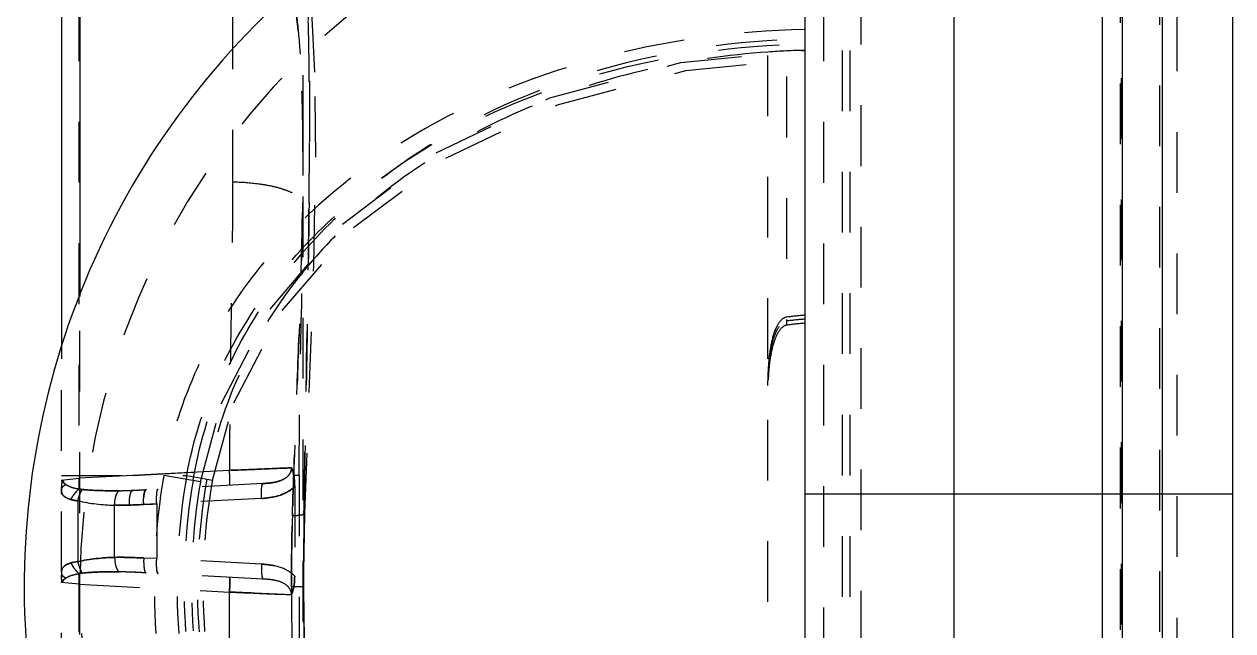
# Model space of a CAD drawing. Header units: millimetres. Extents: x -840 to 1682, y -9216 to -2117.
# Drawn here: x 872.12 to 904.62, y -2485.54 to -2469.22 of the extents above; entities that cross this region are included whole.
import ezdxf

# ---------------------------------------------------------------- set-up
doc = ezdxf.new("R2010")
doc.units = ezdxf.units.MM
doc.header["$LTSCALE"] = 16.335
doc.linetypes.add('HIDDEN', pattern=[0.2, 0.1, -0.1])
doc.layers.get('0').update_dxf_attribs({"linetype": 'CONTINUOUS'})
doc.layers.add('DEFAULT_2', color=8, linetype='HIDDEN')

msp = doc.modelspace()

# ---------------------------------------------------------------- linework, layer by layer
at = {"color": 7, "linetype": 'Continuous'}
for p, q in [((901.644, -2400.707), (901.644, -2613.018)), ((902.722, -2612.962), (902.722, -2400.763)), ((901.117, -2612.519), (901.117, -2401.206)), ((904.617, -2610.965), (904.617, -2402.76)), ((897.117, -2411.862), (897.117, -2601.862)), ((893.117, -2597.862), (893.117, -2415.862)), ((873.617, -2450.862), (873.617, -2476.549)), ((873.117, -2451.362), (873.117, -2478.223)), ((904.617, -2481.862), (893.117, -2481.862))]:
    msp.add_line(p, q, dxfattribs=at)
msp.add_arc((893.617, -2484.362), 21.5, 94.0006, 202.2011, dxfattribs=at)
at = {"layer": 'DEFAULT_2', "color": 8, "linetype": 'HIDDEN'}
for p, q in [((901.591, -2402.204), (901.591, -2611.521)), ((902.644, -2402.259), (902.644, -2611.466)), ((903.117, -2610.967), (903.117, -2402.758)), ((901.617, -2411.862), (901.617, -2601.862)), ((894.617, -2415.862), (894.617, -2597.862)), ((893.617, -2594.362), (893.617, -2419.362)), ((894.117, -2420.919), (894.117, -2592.806)), ((894.317, -2420.919), (894.317, -2592.806)), ((873.591, -2455.512), (873.591, -2481.438)), ((877.722, -2455.729), (877.722, -2473.46)), ((879.617, -2501.625), (879.617, -2457.726)), ((892.117, -2504.362), (892.117, -2467.362)), ((892.617, -2467.362), (892.617, -2477.317)), ((873.617, -2492.172), (873.617, -2476.549)), ((873.117, -2490.499), (873.117, -2478.223)), ((873.117, -2481.362), (876.489, -2481.362)), ((875.036, -2481.362), (873.591, -2481.438)), ((875.036, -2481.362), (877.638, -2481.224)), ((875.695, -2481.327), (875.036, -2481.362)), ((875.903, -2481.316), (875.695, -2481.327)), ((876.855, -2481.529), (875.869, -2481.362)), ((876.771, -2481.27), (875.903, -2481.316)), ((876.489, -2481.362), (877.178, -2481.483)), ((877.638, -2481.224), (876.771, -2481.27)), ((877.638, -2481.224), (878.311, -2481.196)), ((879.513, -2481.362), (879.391, -2481.362)), ((879.513, -2481.362), (879.513, -2485.788)), ((873.117, -2481.483), (873.591, -2481.438)), ((873.121, -2481.612), (873.12, -2481.688)), ((878.537, -2481.578), (875.396, -2481.743)), ((879.391, -2481.657), (879.391, -2484.068)), ((878.502, -2481.978), (875.682, -2482.126)), ((873.561, -2482.043), (873.561, -2483.681)), ((874.549, -2483.565), (874.549, -2482.16)), ((875.682, -2482.126), (875.333, -2482.142)), ((875.333, -2482.142), (875.565, -2482.131)), ((875.565, -2482.131), (875.682, -2482.126)), ((875.682, -2482.126), (875.682, -2483.599)), ((879.332, -2482.38), (879.33, -2482.451)), ((879.641, -2482.371), (879.665, -2482.392)), ((879.653, -2482.901), (879.665, -2482.392)), ((879.641, -2483.952), (879.652, -2482.91)), ((875.682, -2483.599), (875.333, -2483.582)), ((878.503, -2483.747), (875.682, -2483.599)), ((879.64, -2484.362), (879.641, -2483.944)), ((873.591, -2484.287), (873.117, -2484.242)), ((873.121, -2484.113), (873.12, -2484.037)), ((873.591, -2484.287), (873.591, -2485.575)), ((873.591, -2484.287), (877.638, -2484.499)), ((878.538, -2484.147), (875.396, -2483.982)), ((877.638, -2485.787), (877.638, -2484.499)), ((879.308, -2484.569), (878.311, -2484.527)), ((879.629, -2484.362), (879.305, -2484.362))]:
    msp.add_line(p, q, dxfattribs=at)
for points in [[(879.665, -2482.392), (879.903, -2475.72), (879.961, -2472.794), (879.937, -2470.505), (879.849, -2468.875), (879.728, -2467.851), (879.654, -2467.491)], [(876.855, -2481.531), (877.418, -2479.433), (878.729, -2476.883), (880.673, -2474.596), (883.2, -2472.676), (886.256, -2471.202), (889.779, -2470.251), (893.117, -2469.922)], [(877.178, -2481.483), (877.751, -2479.406), (879.054, -2476.92), (880.973, -2474.691), (883.459, -2472.822), (886.456, -2471.388), (889.906, -2470.465), (893.117, -2470.151)], [(873.121, -2481.612), (873.12, -2481.634), (873.117, -2481.74)], [(873.117, -2483.983), (873.12, -2484.091), (873.121, -2484.113)], [(879.667, -2486.401), (879.643, -2485.166), (879.64, -2484.362)]]:
    msp.add_lwpolyline(points, dxfattribs=at)
for centre, radius, start, end in [((893.617, -2484.362), 20, 90, 270), ((893.615, -2491.715), 21.8, 91.3091, 93.946), ((890.205, -2484.5), 13.653, 135.4111, 140.9256), ((893.617, -2484.362), 7.33, 93.9113, 97.841), ((893.617, -2484.362), 7.224, 93.9688, 97.9568), ((893.617, -2484.362), 7.116, 94.0289, 98.078), ((893.617, -2484.362), 18, 170.4062, 183.9821), ((893.617, -2484.362), 17.39, 170.0658, 184.1221), ((895.82, -2901.247), 420.416, 92.25085, 92.47858), ((893.617, -2484.362), 17.2, 170.4059, 183.9821), ((893.617, -2484.362), 17, 170.4108, 183.9782), ((893.617, -2484.362), 16.841, 170.0658, 184.1221), ((893.617, -2484.362), 16.69, 170.0659, 184.1177), ((874.086, -2482.324), 0.774, 137.7245, 144.2584), ((874.527, -2471.285), 10.487, 270.7855, 271.4476), ((874.398, -2466.546), 15.228, 271.4807, 272.4082), ((873.678, -2449.585), 32.204, 272.4193, 273.0564), ((874.049, -2457.883), 23.898, 272.3714, 272.6548), ((873.333, -2442.714), 39.084, 272.6729, 273.0247), ((878.339, -2478.917), 3.065, 273.0548, 274.5145), ((874.308, -2461.216), 20.951, 271.7456, 272.8051), ((929.443, -2483.938), 50.135, 178.3004, 179.0374), ((1011.482, -2484.221), 131.854, 179.19618, 180.06139), ((1011.256, -2484.219), 131.628, 179.19568, 180.06238), ((943.487, -2484.175), 64.182, 179.03687, 179.60521), ((873.623, -2484.574), 0.893, 102.1685, 105.8479), ((874.089, -2483.398), 0.779, 213.1369, 222.2718), ((874.504, -2495.591), 11.638, 88.0347, 89.1806), ((874.318, -2501.323), 17.373, 87.6155, 88.0706), ((874.068, -2507.374), 23.43, 87.3682, 87.6208), ((873.371, -2522.292), 38.363, 86.9743, 87.3522), ((873.368, -2522.336), 38.408, 86.9744, 87.3502), ((967.602, -2484.342), 88.296, 179.60479, 180.01346), ((877.578, -2484.07), 1.813, 354.3349, 0.0527)]:
    msp.add_arc(centre, radius, start, end, dxfattribs=at)
for points, knots in [([(879.654, -2467.49), (879.666, -2467.546), (879.683, -2467.701), (879.708, -2467.995), (879.732, -2468.412), (879.753, -2468.949), (879.77, -2469.602), (879.788, -2470.689), (879.793, -2472.292), (879.776, -2474.468), (879.739, -2476.93), (879.688, -2479.596), (879.655, -2481.433), (879.641, -2482.371)], [0, 0, 0, 0, 0.011492, 0.031355, 0.05946, 0.095661, 0.139698, 0.191166, 0.31474, 0.462607, 0.629757, 0.810832, 1, 1, 1, 1]), ([(879.778, -2474.036), (879.79, -2472.796), (879.798, -2471.11), (879.761, -2469.114), (879.73, -2468.357), (879.71, -2468.047)], [0, 0, 0, 0, 0.621009, 0.844099, 1, 1, 1, 1]), ([(879.33, -2482.451), (879.357, -2481.56), (879.421, -2479.821), (879.521, -2477.302), (879.592, -2474.985), (879.622, -2472.942), (879.601, -2471.236), (879.546, -2470.052), (879.48, -2469.309), (879.431, -2468.913), (879.383, -2468.625), (879.349, -2468.469), (879.33, -2468.41)], [0, 0, 0, 0, 0.19017, 0.37126, 0.537872, 0.684756, 0.807113, 0.901665, 0.937682, 0.966059, 0.98682, 1, 1, 1, 1]), ([(879.33, -2468.41), (879.353, -2468.481), (879.393, -2468.672), (879.448, -2469.03), (879.502, -2469.532), (879.55, -2470.174), (879.586, -2470.954), (879.619, -2472.249), (879.615, -2473.283), (879.605, -2474.013)], [0, 0, 0, 0, 0.039475, 0.103981, 0.193632, 0.308495, 0.447936, 0.610619, 1, 1, 1, 1]), ([(893.117, -2469.359), (891.216, -2469.398), (887.426, -2469.917), (883.001, -2471.765), (879.972, -2474.025), (878.048, -2476.121), (876.598, -2478.588), (876.034, -2480.424), (875.869, -2481.362)], [0, 0, 0, 0, 0.251519, 0.500398, 0.624528, 0.74891, 0.87407, 1, 1, 1, 1]), ([(876.658, -2481.496), (876.813, -2480.581), (877.34, -2478.788), (878.701, -2476.363), (880.52, -2474.288), (883.395, -2472.035), (887.635, -2470.176), (891.286, -2469.65), (893.117, -2469.609)], [0, 0, 0, 0, 0.12688, 0.252723, 0.377331, 0.501557, 0.749634, 1, 1, 1, 1]), ([(876.489, -2481.362), (876.651, -2480.459), (877.199, -2478.689), (878.599, -2476.31), (880.451, -2474.284), (882.638, -2472.641), (885.067, -2471.376), (888.527, -2470.172), (891.284, -2469.786), (893.117, -2469.747)], [0, 0, 0, 0, 0.125795, 0.250876, 0.375233, 0.499349, 0.623756, 0.748768, 1, 1, 1, 1]), ([(892.115, -2469.968), (891.036, -2470.042), (888.89, -2470.351), (885.792, -2471.314), (882.917, -2472.798), (881.234, -2474.154), (880.482, -2474.916)], [0, 0, 0, 0, 0.25165, 0.50202, 0.75111, 1, 1, 1, 1]), ([(877.722, -2473.46), (877.722, -2474.738), (877.671, -2477.326), (877.639, -2479.914), (877.638, -2481.224)], [0, 0, 0, 0, 0.49377, 1, 1, 1, 1]), ([(877.722, -2473.46), (877.958, -2473.464), (878.31, -2473.488), (878.758, -2473.565), (879.054, -2473.641), (879.297, -2473.735), (879.475, -2473.838), (879.588, -2473.95), (879.618, -2474.038), (879.618, -2474.076)], [0, 0, 0, 0, 0.33858, 0.502828, 0.651428, 0.776299, 0.87414, 0.945723, 1, 1, 1, 1]), ([(879.605, -2474.013), (879.595, -2474.638), (879.53, -2477.428), (879.398, -2480.215), (879.332, -2482.38)], [0, 0, 0, 0, 0.223998, 1, 1, 1, 1]), ([(879.513, -2481.362), (879.513, -2480.131), (879.552, -2477.703), (879.618, -2475.275), (879.618, -2474.078)], [0, 0, 0, 0, 0.507174, 1, 1, 1, 1]), ([(879.641, -2482.371), (879.652, -2481.631), (879.7, -2478.853), (879.757, -2476.074), (879.778, -2474.036)], [0, 0, 0, 0, 0.266374, 1, 1, 1, 1]), ([(879.606, -2475.895), (878.96, -2476.691), (877.843, -2478.449), (877.207, -2480.438), (877.028, -2481.457)], [0, 0, 0, 0, 0.497949, 1, 1, 1, 1]), ([(892.617, -2477.101), (892.541, -2477.111), (892.414, -2477.229), (892.279, -2477.5), (892.182, -2477.876), (892.128, -2478.332), (892.117, -2478.639), (892.117, -2478.793)], [0, 0, 0, 0, 0.125347, 0.250614, 0.499648, 0.749284, 1, 1, 1, 1]), ([(892.117, -2478.937), (892.117, -2478.78), (892.127, -2478.467), (892.181, -2478.002), (892.278, -2477.618), (892.412, -2477.341), (892.54, -2477.219), (892.617, -2477.208)], [0, 0, 0, 0, 0.25085, 0.500596, 0.749676, 0.874886, 1, 1, 1, 1]), ([(892.617, -2477.317), (892.539, -2477.328), (892.41, -2477.455), (892.277, -2477.738), (892.18, -2478.131), (892.127, -2478.605), (892.117, -2478.925), (892.117, -2479.085)], [0, 0, 0, 0, 0.124879, 0.250035, 0.499163, 0.749019, 1, 1, 1, 1]), ([(877.638, -2481.626), (877.641, -2481.625), (877.643, -2481.61), (877.646, -2481.591), (877.647, -2481.552), (877.647, -2481.504), (877.647, -2481.444), (877.644, -2481.349), (877.641, -2481.275), (877.638, -2481.224)], [0, 0, 0, 0, 0.021847, 0.07936, 0.171651, 0.295722, 0.446764, 0.619597, 1, 1, 1, 1]), ([(877.638, -2481.626), (877.641, -2481.625), (877.643, -2481.61), (877.646, -2481.591), (877.647, -2481.552), (877.647, -2481.504), (877.647, -2481.444), (877.644, -2481.349), (877.641, -2481.275), (877.638, -2481.224)], [0, 0, 0, 0, 0.021862, 0.079387, 0.171685, 0.295756, 0.446795, 0.619619, 1, 1, 1, 1]), ([(878.311, -2481.196), (878.413, -2481.191), (878.745, -2481.178), (879.078, -2481.164), (879.308, -2481.155)], [0, 0, 0, 0, 0.306488, 1, 1, 1, 1]), ([(878.537, -2481.578), (878.631, -2481.573), (878.81, -2481.559), (879.056, -2481.495), (879.25, -2481.365), (879.308, -2481.222), (879.308, -2481.155)], [0, 0, 0, 0, 0.295514, 0.557454, 0.789619, 1, 1, 1, 1]), ([(879.308, -2481.155), (879.308, -2481.222), (879.25, -2481.365), (879.056, -2481.495), (878.81, -2481.559), (878.631, -2481.573), (878.537, -2481.578)], [0, 0, 0, 0, 0.210295, 0.442306, 0.704247, 1, 1, 1, 1]), ([(879.308, -2481.155), (879.315, -2481.171), (879.34, -2481.238), (879.357, -2481.308), (879.367, -2481.362)], [0, 0, 0, 0, 0.236032, 1, 1, 1, 1]), ([(879.367, -2481.362), (879.364, -2481.344), (879.349, -2481.273), (879.329, -2481.204), (879.308, -2481.155)], [0, 0, 0, 0, 0.263773, 1, 1, 1, 1]), ([(879.367, -2481.362), (879.369, -2481.357), (879.379, -2481.344), (879.389, -2481.357), (879.391, -2481.362)], [0, 0, 0, 0, 0.505907, 1, 1, 1, 1]), ([(879.367, -2481.362), (879.369, -2481.357), (879.379, -2481.344), (879.389, -2481.357), (879.391, -2481.362)], [0, 0, 0, 0, 0.505912, 1, 1, 1, 1]), ([(879.367, -2481.362), (879.371, -2481.386), (879.386, -2481.483), (879.391, -2481.582), (879.391, -2481.657)], [0, 0, 0, 0, 0.242026, 1, 1, 1, 1]), ([(879.391, -2481.657), (879.391, -2481.631), (879.389, -2481.533), (879.38, -2481.435), (879.367, -2481.362)], [0, 0, 0, 0, 0.256076, 1, 1, 1, 1]), ([(873.117, -2481.483), (873.117, -2481.491), (873.129, -2481.511), (873.153, -2481.541), (873.192, -2481.576), (873.224, -2481.595), (873.242, -2481.605)], [0, 0, 0, 0, 0.141678, 0.367062, 0.657923, 1, 1, 1, 1]), ([(873.117, -2481.741), (873.117, -2481.728), (873.135, -2481.665), (873.195, -2481.626), (873.242, -2481.606)], [0, 0, 0, 0, 0.201017, 1, 1, 1, 1]), ([(873.117, -2481.862), (873.117, -2481.85), (873.12, -2481.792), (873.121, -2481.734), (873.12, -2481.688)], [0, 0, 0, 0, 0.202325, 1, 1, 1, 1]), ([(873.158, -2481.479), (873.152, -2481.486), (873.126, -2481.525), (873.123, -2481.575), (873.121, -2481.612)], [0, 0, 0, 0, 0.195919, 1, 1, 1, 1]), ([(873.158, -2481.479), (873.157, -2481.509), (873.183, -2481.566), (873.281, -2481.635), (873.365, -2481.67), (873.426, -2481.687)], [0, 0, 0, 0, 0.252856, 0.470392, 1, 1, 1, 1]), ([(873.242, -2481.605), (873.265, -2481.621), (873.376, -2481.682), (873.503, -2481.71), (873.6, -2481.724)], [0, 0, 0, 0, 0.222163, 1, 1, 1, 1]), ([(873.426, -2481.687), (873.439, -2481.691), (873.497, -2481.707), (873.555, -2481.717), (873.6, -2481.724)], [0, 0, 0, 0, 0.237143, 1, 1, 1, 1]), ([(873.6, -2481.724), (873.6, -2481.704), (873.599, -2481.609), (873.595, -2481.513), (873.591, -2481.438)], [0, 0, 0, 0, 0.211823, 1, 1, 1, 1]), ([(873.591, -2481.438), (873.593, -2481.464), (873.597, -2481.559), (873.6, -2481.655), (873.6, -2481.724)], [0, 0, 0, 0, 0.273506, 1, 1, 1, 1]), ([(878.502, -2481.978), (878.5, -2481.924), (878.497, -2481.83), (878.501, -2481.709), (878.511, -2481.631), (878.522, -2481.592), (878.532, -2481.579), (878.537, -2481.578)], [0, 0, 0, 0, 0.393946, 0.691215, 0.897763, 0.964133, 1, 1, 1, 1]), ([(878.502, -2481.978), (878.5, -2481.924), (878.497, -2481.83), (878.501, -2481.709), (878.511, -2481.631), (878.522, -2481.592), (878.532, -2481.579), (878.537, -2481.578)], [0, 0, 0, 0, 0.393948, 0.691218, 0.897766, 0.964134, 1, 1, 1, 1]), ([(878.502, -2481.978), (878.662, -2481.969), (878.983, -2481.929), (879.278, -2481.77), (879.391, -2481.657)], [0, 0, 0, 0, 0.500584, 1, 1, 1, 1]), ([(879.391, -2481.657), (879.287, -2481.761), (879.021, -2481.913), (878.727, -2481.961), (878.58, -2481.973)], [0, 0, 0, 0, 0.499429, 1, 1, 1, 1]), ([(873.117, -2481.741), (873.117, -2481.773), (873.124, -2481.836), (873.178, -2481.918), (873.268, -2481.974), (873.339, -2481.999), (873.379, -2482.01)], [0, 0, 0, 0, 0.235242, 0.449944, 0.696912, 1, 1, 1, 1]), ([(873.142, -2481.858), (873.137, -2481.849), (873.122, -2481.812), (873.117, -2481.771), (873.117, -2481.741)], [0, 0, 0, 0, 0.239328, 1, 1, 1, 1]), ([(873.379, -2482.01), (873.351, -2482.002), (873.262, -2481.973), (873.171, -2481.917), (873.142, -2481.858)], [0, 0, 0, 0, 0.30456, 1, 1, 1, 1]), ([(873.379, -2482.01), (873.402, -2481.953), (873.467, -2481.849), (873.551, -2481.759), (873.6, -2481.724)], [0, 0, 0, 0, 0.508635, 1, 1, 1, 1]), ([(873.379, -2482.01), (873.384, -2481.998), (873.406, -2481.95), (873.434, -2481.905), (873.457, -2481.872)], [0, 0, 0, 0, 0.23987, 1, 1, 1, 1]), ([(873.379, -2482.01), (873.393, -2482.014), (873.453, -2482.03), (873.514, -2482.039), (873.561, -2482.043)], [0, 0, 0, 0, 0.234336, 1, 1, 1, 1]), ([(873.561, -2482.043), (873.545, -2482.042), (873.484, -2482.035), (873.423, -2482.023), (873.379, -2482.01)], [0, 0, 0, 0, 0.2649, 1, 1, 1, 1]), ([(873.513, -2481.803), (873.52, -2481.796), (873.547, -2481.767), (873.576, -2481.741), (873.6, -2481.724)], [0, 0, 0, 0, 0.262558, 1, 1, 1, 1]), ([(873.561, -2482.043), (873.573, -2481.986), (873.605, -2481.881), (873.65, -2481.781), (873.678, -2481.739)], [0, 0, 0, 0, 0.536156, 1, 1, 1, 1]), ([(873.561, -2482.043), (873.573, -2481.985), (873.605, -2481.88), (873.651, -2481.78), (873.678, -2481.739)], [0, 0, 0, 0, 0.546317, 1, 1, 1, 1]), ([(873.6, -2481.724), (873.606, -2481.726), (873.632, -2481.733), (873.658, -2481.737), (873.678, -2481.739)], [0, 0, 0, 0, 0.235022, 1, 1, 1, 1]), ([(873.678, -2481.739), (873.671, -2481.738), (873.645, -2481.735), (873.619, -2481.73), (873.6, -2481.724)], [0, 0, 0, 0, 0.264523, 1, 1, 1, 1]), ([(873.678, -2481.739), (873.76, -2481.746), (874.09, -2481.77), (874.422, -2481.774), (874.67, -2481.771)], [0, 0, 0, 0, 0.248306, 1, 1, 1, 1]), ([(874.67, -2481.771), (874.587, -2481.772), (874.256, -2481.774), (873.925, -2481.761), (873.678, -2481.739)], [0, 0, 0, 0, 0.251432, 1, 1, 1, 1]), ([(874.549, -2482.16), (874.551, -2482.076), (874.565, -2481.96), (874.615, -2481.831), (874.65, -2481.784), (874.67, -2481.771)], [0, 0, 0, 0, 0.601132, 0.824056, 1, 1, 1, 1]), ([(874.549, -2482.16), (874.551, -2482.076), (874.565, -2481.957), (874.617, -2481.828), (874.652, -2481.783), (874.67, -2481.771)], [0, 0, 0, 0, 0.607335, 0.840827, 1, 1, 1, 1]), ([(874.946, -2482.158), (874.944, -2482.068), (874.95, -2481.945), (874.988, -2481.814), (875.019, -2481.767), (875.038, -2481.76)], [0, 0, 0, 0, 0.641004, 0.855265, 1, 1, 1, 1]), ([(874.946, -2482.158), (874.944, -2482.068), (874.95, -2481.943), (874.99, -2481.811), (875.021, -2481.766), (875.038, -2481.76)], [0, 0, 0, 0, 0.646001, 0.870408, 1, 1, 1, 1]), ([(875.333, -2482.142), (875.33, -2482.092), (875.327, -2481.999), (875.338, -2481.872), (875.353, -2481.792), (875.381, -2481.744), (875.395, -2481.743)], [0, 0, 0, 0, 0.364918, 0.677346, 0.893741, 1, 1, 1, 1]), ([(875.356, -2481.798), (875.353, -2481.808), (875.341, -2481.856), (875.335, -2481.905), (875.332, -2481.944)], [0, 0, 0, 0, 0.203677, 1, 1, 1, 1]), ([(875.395, -2481.743), (875.387, -2481.744), (875.368, -2481.763), (875.361, -2481.784), (875.356, -2481.798)], [0, 0, 0, 0, 0.364447, 1, 1, 1, 1]), ([(875.682, -2482.126), (875.679, -2482.075), (875.677, -2481.981), (875.681, -2481.859), (875.691, -2481.777), (875.703, -2481.738), (875.712, -2481.726), (875.717, -2481.726)], [0, 0, 0, 0, 0.373086, 0.691045, 0.906485, 0.967529, 1, 1, 1, 1]), ([(879.664, -2482.392), (879.664, -2482.402), (879.625, -2482.419), (879.564, -2482.43), (879.457, -2482.444), (879.376, -2482.449), (879.33, -2482.451)], [0, 0, 0, 0, 0.085111, 0.285869, 0.600145, 1, 1, 1, 1]), ([(879.641, -2482.371), (879.635, -2482.373), (879.628, -2482.374), (879.617, -2482.378), (879.617, -2482.38)], [0, 0, 0, 0, 0.710979, 1, 1, 1, 1]), ([(879.641, -2482.371), (879.635, -2482.373), (879.628, -2482.374), (879.617, -2482.378), (879.617, -2482.38)], [0, 0, 0, 0, 0.708239, 1, 1, 1, 1]), ([(879.631, -2482.415), (879.633, -2482.414), (879.642, -2482.411), (879.65, -2482.408), (879.655, -2482.405)], [0, 0, 0, 0, 0.297986, 1, 1, 1, 1]), ([(875.333, -2483.582), (875.267, -2483.579), (875.005, -2483.567), (874.744, -2483.56), (874.549, -2483.565)], [0, 0, 0, 0, 0.254451, 1, 1, 1, 1]), ([(874.549, -2483.565), (874.613, -2483.563), (874.875, -2483.562), (875.136, -2483.573), (875.333, -2483.582)], [0, 0, 0, 0, 0.24516, 1, 1, 1, 1]), ([(874.549, -2483.565), (874.551, -2483.648), (874.565, -2483.765), (874.615, -2483.894), (874.65, -2483.941), (874.67, -2483.954)], [0, 0, 0, 0, 0.601132, 0.824056, 1, 1, 1, 1]), ([(875.333, -2483.582), (875.33, -2483.636), (875.329, -2483.729), (875.34, -2483.854), (875.354, -2483.931), (875.38, -2483.981), (875.396, -2483.982)], [0, 0, 0, 0, 0.386014, 0.67869, 0.885836, 1, 1, 1, 1]), ([(875.717, -2483.999), (875.712, -2483.998), (875.703, -2483.987), (875.691, -2483.948), (875.681, -2483.866), (875.677, -2483.744), (875.679, -2483.65), (875.682, -2483.599)], [0, 0, 0, 0, 0.032408, 0.093288, 0.308459, 0.626637, 1, 1, 1, 1]), ([(873.379, -2483.715), (873.339, -2483.726), (873.269, -2483.751), (873.178, -2483.807), (873.124, -2483.89), (873.117, -2483.952), (873.117, -2483.984)], [0, 0, 0, 0, 0.303102, 0.549546, 0.766842, 1, 1, 1, 1]), ([(873.117, -2483.863), (873.117, -2483.874), (873.12, -2483.933), (873.121, -2483.991), (873.12, -2484.037)], [0, 0, 0, 0, 0.202325, 1, 1, 1, 1]), ([(873.226, -2483.779), (873.236, -2483.773), (873.285, -2483.745), (873.337, -2483.727), (873.379, -2483.715)], [0, 0, 0, 0, 0.224555, 1, 1, 1, 1]), ([(873.561, -2483.681), (873.545, -2483.683), (873.484, -2483.69), (873.423, -2483.702), (873.379, -2483.715)], [0, 0, 0, 0, 0.2649, 1, 1, 1, 1]), ([(873.379, -2483.715), (873.402, -2483.772), (873.467, -2483.876), (873.551, -2483.966), (873.6, -2484.001)], [0, 0, 0, 0, 0.508637, 1, 1, 1, 1]), ([(873.379, -2483.715), (873.383, -2483.724), (873.399, -2483.761), (873.42, -2483.797), (873.437, -2483.823)], [0, 0, 0, 0, 0.240786, 1, 1, 1, 1]), ([(873.513, -2483.922), (873.52, -2483.929), (873.547, -2483.958), (873.576, -2483.984), (873.6, -2484.001)], [0, 0, 0, 0, 0.262557, 1, 1, 1, 1]), ([(873.561, -2483.681), (873.573, -2483.74), (873.605, -2483.845), (873.651, -2483.945), (873.678, -2483.986)], [0, 0, 0, 0, 0.546317, 1, 1, 1, 1]), ([(873.561, -2483.681), (873.573, -2483.739), (873.605, -2483.844), (873.65, -2483.944), (873.678, -2483.986)], [0, 0, 0, 0, 0.536156, 1, 1, 1, 1]), ([(873.678, -2483.986), (873.76, -2483.979), (874.09, -2483.955), (874.422, -2483.951), (874.67, -2483.954)], [0, 0, 0, 0, 0.248306, 1, 1, 1, 1]), ([(874.67, -2483.954), (874.587, -2483.953), (874.256, -2483.951), (873.925, -2483.964), (873.678, -2483.986)], [0, 0, 0, 0, 0.251432, 1, 1, 1, 1]), ([(875.143, -2483.969), (875.103, -2483.967), (874.946, -2483.961), (874.788, -2483.956), (874.67, -2483.954)], [0, 0, 0, 0, 0.252492, 1, 1, 1, 1]), ([(875.691, -2483.941), (875.694, -2483.956), (875.697, -2483.974), (875.71, -2483.998), (875.717, -2483.999)], [0, 0, 0, 0, 0.681193, 1, 1, 1, 1]), ([(878.503, -2483.747), (878.5, -2483.8), (878.498, -2483.895), (878.502, -2484.016), (878.512, -2484.094), (878.523, -2484.133), (878.533, -2484.146), (878.538, -2484.147)], [0, 0, 0, 0, 0.393947, 0.691215, 0.897763, 0.964133, 1, 1, 1, 1]), ([(878.503, -2483.747), (878.5, -2483.8), (878.498, -2483.895), (878.502, -2484.016), (878.512, -2484.094), (878.523, -2484.133), (878.533, -2484.146), (878.538, -2484.147)], [0, 0, 0, 0, 0.393945, 0.691214, 0.897762, 0.964132, 1, 1, 1, 1]), ([(879.391, -2484.068), (879.278, -2483.955), (878.983, -2483.795), (878.663, -2483.756), (878.503, -2483.747)], [0, 0, 0, 0, 0.499431, 1, 1, 1, 1]), ([(873.117, -2483.984), (873.117, -2483.992), (873.124, -2484.031), (873.153, -2484.062), (873.177, -2484.081)], [0, 0, 0, 0, 0.217885, 1, 1, 1, 1]), ([(873.117, -2484.242), (873.117, -2484.23), (873.138, -2484.202), (873.159, -2484.179), (873.174, -2484.165)], [0, 0, 0, 0, 0.37325, 1, 1, 1, 1]), ([(873.158, -2484.246), (873.152, -2484.239), (873.126, -2484.199), (873.123, -2484.15), (873.121, -2484.113)], [0, 0, 0, 0, 0.195919, 1, 1, 1, 1]), ([(873.158, -2484.246), (873.155, -2484.171), (873.289, -2484.081), (873.446, -2484.029), (873.547, -2484.009), (873.6, -2484.001)], [0, 0, 0, 0, 0.428208, 0.693399, 1, 1, 1, 1]), ([(873.174, -2484.165), (873.179, -2484.161), (873.2, -2484.144), (873.223, -2484.13), (873.242, -2484.119)], [0, 0, 0, 0, 0.230278, 1, 1, 1, 1]), ([(873.177, -2484.081), (873.182, -2484.085), (873.202, -2484.1), (873.224, -2484.112), (873.242, -2484.119)], [0, 0, 0, 0, 0.234866, 1, 1, 1, 1]), ([(873.591, -2484.287), (873.593, -2484.261), (873.597, -2484.165), (873.6, -2484.07), (873.6, -2484.001)], [0, 0, 0, 0, 0.273506, 1, 1, 1, 1]), ([(873.6, -2484.001), (873.6, -2484.021), (873.599, -2484.116), (873.595, -2484.212), (873.591, -2484.287)], [0, 0, 0, 0, 0.211823, 1, 1, 1, 1]), ([(873.678, -2483.986), (873.671, -2483.987), (873.645, -2483.99), (873.619, -2483.995), (873.6, -2484.001)], [0, 0, 0, 0, 0.264523, 1, 1, 1, 1]), ([(873.6, -2484.001), (873.606, -2483.999), (873.632, -2483.992), (873.658, -2483.988), (873.678, -2483.986)], [0, 0, 0, 0, 0.235022, 1, 1, 1, 1]), ([(877.638, -2484.099), (877.641, -2484.1), (877.642, -2484.115), (877.646, -2484.133), (877.646, -2484.172), (877.647, -2484.22), (877.646, -2484.28), (877.644, -2484.374), (877.641, -2484.448), (877.638, -2484.499)], [0, 0, 0, 0, 0.021868, 0.079409, 0.171652, 0.295672, 0.446637, 0.619343, 1, 1, 1, 1]), ([(877.638, -2484.499), (877.641, -2484.448), (877.644, -2484.374), (877.646, -2484.28), (877.647, -2484.22), (877.646, -2484.172), (877.646, -2484.133), (877.642, -2484.115), (877.641, -2484.1), (877.638, -2484.099)], [0, 0, 0, 0, 0.380965, 0.553933, 0.704881, 0.828742, 0.920859, 0.97822, 1, 1, 1, 1]), ([(879.308, -2484.567), (879.306, -2484.524), (879.286, -2484.44), (879.185, -2484.308), (879.004, -2484.211), (878.773, -2484.163), (878.616, -2484.151), (878.538, -2484.147)], [0, 0, 0, 0, 0.132822, 0.261986, 0.509795, 0.754063, 1, 1, 1, 1]), ([(879.391, -2484.068), (879.391, -2484.113), (879.385, -2484.282), (879.356, -2484.453), (879.308, -2484.567)], [0, 0, 0, 0, 0.269312, 1, 1, 1, 1]), ([(879.308, -2484.569), (879.318, -2484.545), (879.355, -2484.442), (879.374, -2484.333), (879.382, -2484.249)], [0, 0, 0, 0, 0.230915, 1, 1, 1, 1]), ([(877.638, -2484.499), (877.808, -2484.506), (878.365, -2484.529), (878.921, -2484.554), (879.308, -2484.567)], [0, 0, 0, 0, 0.304917, 1, 1, 1, 1]), ([(878.311, -2484.527), (878.256, -2484.525), (878.032, -2484.515), (877.808, -2484.506), (877.638, -2484.499)], [0, 0, 0, 0, 0.242006, 1, 1, 1, 1]), ([(879.305, -2484.362), (879.303, -2484.909), (879.314, -2485.998), (879.379, -2487.627), (879.558, -2489.242), (879.8, -2490.304), (879.985, -2490.812)], [0, 0, 0, 0, 0.251562, 0.501769, 0.750632, 1, 1, 1, 1]), ([(879.984, -2490.96), (879.897, -2490.415), (879.753, -2489.321), (879.661, -2487.669), (879.636, -2486.016), (879.63, -2484.914), (879.629, -2484.362)], [0, 0, 0, 0, 0.250035, 0.500012, 0.749961, 1, 1, 1, 1]), ([(879.629, -2484.362), (879.63, -2484.901), (879.634, -2485.844), (879.655, -2487.191), (879.695, -2488.403), (879.79, -2489.612), (879.896, -2490.414), (879.96, -2490.814)], [0, 0, 0, 0, 0.250021, 0.437495, 0.62489, 0.812453, 1, 1, 1, 1])]:
    msp.add_open_spline(points, degree=3, knots=knots, dxfattribs=at)
for points in [[(873.117, -2481.74), (873.117, -2481.723), (873.118, -2481.705), (873.12, -2481.688)], [(874.67, -2481.771), (874.793, -2481.769), (874.915, -2481.765), (875.038, -2481.76)], [(873.561, -2482.043), (873.884, -2482.119), (874.218, -2482.152), (874.549, -2482.16)], [(874.549, -2482.16), (874.681, -2482.163), (874.814, -2482.162), (874.946, -2482.158)], [(874.946, -2482.158), (874.814, -2482.162), (874.681, -2482.163), (874.549, -2482.16)], [(875.333, -2482.142), (875.204, -2482.149), (875.075, -2482.154), (874.946, -2482.158)], [(879.305, -2484.362), (879.305, -2483.725), (879.311, -2483.088), (879.33, -2482.451)], [(879.655, -2482.405), (879.659, -2482.402), (879.664, -2482.398), (879.664, -2482.392)], [(874.549, -2483.565), (874.218, -2483.574), (873.884, -2483.605), (873.561, -2483.681)], [(873.561, -2483.681), (873.884, -2483.606), (874.218, -2483.573), (874.549, -2483.565)], [(878.503, -2483.747), (878.619, -2483.753), (878.736, -2483.766), (878.849, -2483.791)], [(873.117, -2483.984), (873.117, -2484.002), (873.118, -2484.019), (873.12, -2484.037)], [(873.459, -2484.029), (873.505, -2484.017), (873.552, -2484.008), (873.6, -2484.001)], [(879.288, -2484.466), (879.301, -2484.499), (879.308, -2484.534), (879.308, -2484.569)]]:
    msp.add_open_spline(points, degree=3, dxfattribs=at)

doc.saveas('drawing.dxf')
